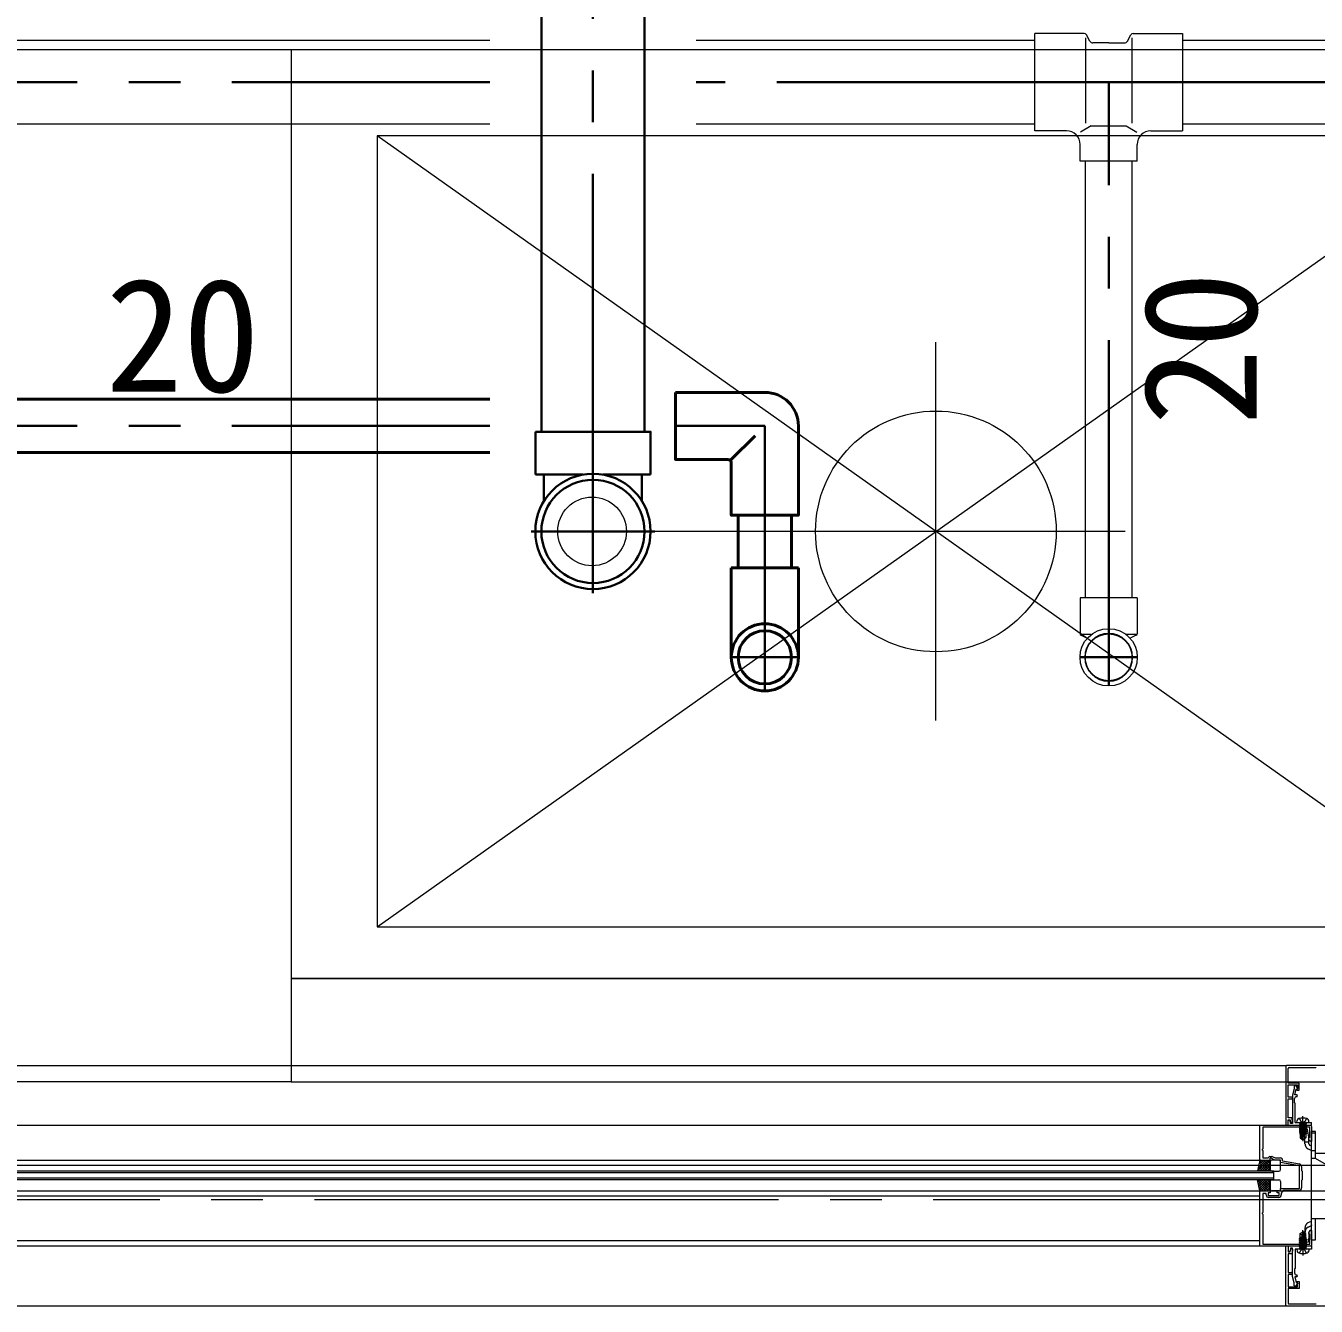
# Model space of a CAD drawing. Units: millimetres at full size, sheet at 1:30. Extents: x -16828 to 149130, y 47892 to 100313.
# Drawn here: x 15017 to 15768, y 55759 to 56503 of the extents above; entities that cross this region are included whole.
import ezdxf
from ezdxf.enums import TextEntityAlignment as Align

# ---------------------------------------------------------------- set-up
doc = ezdxf.new("R2010")
doc.units = ezdxf.units.MM
doc.header["$LTSCALE"] = 30
for name, pattern in [('CHAIN1', [8, 5, -1, 1, -1]), ('CHAIN2', [12, 9, -1, 1, -1]), ('DASHED3', [4, 3, -1]), ('DOUBLE_CHAIN1', [8.8, 5, -1, 0.6, -0.6, 0.6, -1])]:
    doc.linetypes.add(name, pattern=pattern)
for name, color, linetype, lineweight in [('0-1', 7, 'Continuous', 15), ('2-2_間仕切り芯', 7, 'DOUBLE_CHAIN1', 15), ('2-A_建具', 7, 'Continuous', 15), ('3-0_AIHO08-壁芯', 7, 'CHAIN2', 15), ('3-1_AIHO57-排水立上げ', 7, 'Continuous', 15), ('3-2_AIHO56-排水接続', 7, 'Continuous', 15), ('3-4_AIHO30-厨房機器', 7, 'Continuous', 15), ('3-7_AIHO47-厨房機器アウトライン', 7, 'Continuous', 15), ('3-8_AIHO30-厨房機器LL', 7, 'Continuous', 15), ('9-9_配管－汚水１：硬質塩ビ管（ＤＶ）', 2, 'Continuous', 30), ('9-A_配管－給水３：ＶＬＰ(ＶＤ)', 5, 'Continuous', 40), ('9-B_配管－給湯１２：ＨＴＬＰ（ＵＸ）', 3, 'Continuous', 20)]:
    doc.layers.add(name, color=color, linetype=linetype, lineweight=lineweight)
doc.styles.add('ＭＳ ゴシック', font='')
doc.styles.get('ＭＳ ゴシック').set_extended_font_data('MS Gothic')

msp = doc.modelspace()

# ---------------------------------------------------------------- linework, layer by layer
at = {"layer": '0-1'}
msp.add_line((5909.96, 55840.86), (15964.96, 55840.86), dxfattribs=at)
at = {"layer": '2-2_間仕切り芯'}
msp.add_line((7484.21, 55825.86), (19645.21, 55825.86), dxfattribs=at)
at = {"layer": '2-A_建具'}
for p, q in [((12719.96, 55898.86), (15749.96, 55898.86)), ((15749.96, 55898.36), (15749.96, 55863.86)), ((15759.96, 55864.5), (15759.96, 55869.41)), ((15764.96, 55863.86), (12704.96, 55863.86)), ((15734.96, 55844.06), (15734.96, 55863.86)), ((15755.36, 55865.66), (15764.96, 55865.66)), ((15756.46, 55865.66), (15756.56, 55866.78)), ((15757.98, 55864.96), (15761.94, 55864.96)), ((15757.98, 55864.96), (15757.98, 55864.87)), ((15761.94, 55864.17), (15757.98, 55864.87)), ((15757.98, 55864.87), (15758.36, 55864.65)), ((15757.98, 55864.35), (15758.36, 55864.57)), ((15757.98, 55864.35), (15757.98, 55864.17)), ((15761.94, 55863.47), (15757.98, 55864.17)), ((15757.98, 55864.17), (15758.36, 55863.95)), ((15757.98, 55863.65), (15758.36, 55863.87)), ((15757.98, 55862.95), (15758.36, 55863.17)), ((15757.98, 55862.95), (15757.98, 55862.77)), ((15757.98, 55862.95), (15761.94, 55862.25)), ((15757.98, 55862.77), (15758.36, 55862.55)), ((15761.94, 55862.07), (15757.98, 55862.77)), ((15757.98, 55862.25), (15758.36, 55862.47)), ((15757.98, 55862.25), (15761.94, 55861.55)), ((15757.98, 55862.25), (15757.98, 55862.07)), ((15757.98, 55862.07), (15758.36, 55861.85)), ((15761.94, 55861.37), (15757.98, 55862.07)), ((15757.98, 55861.55), (15758.36, 55861.77)), ((15757.98, 55861.55), (15761.94, 55860.85)), ((15757.98, 55861.55), (15757.98, 55861.37)), ((15757.98, 55861.37), (15758.36, 55861.15)), ((15761.94, 55860.67), (15757.98, 55861.37)), ((15757.98, 55860.85), (15758.36, 55861.07)), ((15757.98, 55860.85), (15761.94, 55860.15)), ((15757.98, 55860.85), (15757.98, 55860.67)), ((15757.98, 55860.67), (15758.36, 55860.45)), ((15761.94, 55859.97), (15757.98, 55860.67)), ((15758.23, 55865.16), (15758.23, 55864.96)), ((15758.36, 55864.65), (15761.56, 55863.95)), ((15758.36, 55864.57), (15758.36, 55864.65)), ((15761.56, 55863.87), (15758.36, 55864.57)), ((15758.36, 55863.95), (15761.56, 55863.25)), ((15758.36, 55863.87), (15758.36, 55863.95)), ((15758.36, 55863.17), (15758.36, 55863.25)), ((15761.56, 55862.47), (15758.36, 55863.17)), ((15758.36, 55862.55), (15761.56, 55861.85)), ((15758.36, 55862.47), (15758.36, 55862.55)), ((15761.56, 55861.77), (15758.36, 55862.47)), ((15758.36, 55861.85), (15761.56, 55861.15)), ((15758.36, 55861.77), (15758.36, 55861.85)), ((15761.56, 55861.07), (15758.36, 55861.77)), ((15758.36, 55861.15), (15761.56, 55860.45)), ((15758.36, 55861.07), (15758.36, 55861.15)), ((15761.56, 55860.37), (15758.36, 55861.07)), ((15759.96, 55862.3), (15759.96, 55863.5)), ((15759.96, 55861.3), (15759.96, 55854.73)), ((15760.16, 55864.96), (15761.56, 55864.65)), ((15762.64, 55861.73), (15760.37, 55861.33)), ((15761.94, 55864.87), (15761.56, 55864.65)), ((15761.56, 55864.57), (15761.56, 55864.65)), ((15761.94, 55864.17), (15761.56, 55863.95)), ((15761.56, 55863.87), (15761.56, 55863.95)), ((15761.94, 55863.47), (15761.56, 55863.25)), ((15761.56, 55863.17), (15761.56, 55863.25)), ((15761.94, 55862.77), (15761.56, 55862.55)), ((15761.56, 55862.47), (15761.56, 55862.55)), ((15761.94, 55862.25), (15761.56, 55862.47)), ((15761.94, 55862.07), (15761.56, 55861.85)), ((15761.56, 55861.77), (15761.56, 55861.85)), ((15761.94, 55861.55), (15761.56, 55861.77)), ((15761.94, 55861.37), (15761.56, 55861.15)), ((15761.56, 55861.07), (15761.56, 55861.15)), ((15761.94, 55860.85), (15761.56, 55861.07)), ((15761.94, 55860.67), (15761.56, 55860.45)), ((15761.69, 55865.16), (15761.69, 55864.96)), ((15761.94, 55863.65), (15761.94, 55863.47)), ((15761.94, 55862.25), (15761.94, 55862.07)), ((15761.94, 55861.55), (15761.94, 55861.37)), ((15761.94, 55860.85), (15761.94, 55860.67)), ((15763.46, 55865.66), (15763.36, 55866.78)), ((15764.96, 55863.86), (15764.96, 55865.66)), ((15757.98, 55860.15), (15758.36, 55860.37)), ((15757.98, 55860.15), (15758.61, 55860.04)), ((15757.98, 55860.15), (15757.98, 55859.97)), ((15758.61, 55859.86), (15757.98, 55859.97)), ((15758.31, 55858.96), (15758.61, 55858.96)), ((15758.31, 55856.67), (15759.81, 55855.66)), ((15758.36, 55860.45), (15761.56, 55859.75)), ((15758.36, 55860.37), (15758.36, 55860.45)), ((15761.56, 55859.67), (15758.36, 55860.37)), ((15758.36, 55858.96), (15758.36, 55859.75)), ((15758.61, 55856.87), (15759.81, 55856.02)), ((15759.96, 55857.17), (15759.1, 55860.07)), ((15759.14, 55859.94), (15761.94, 55859.45)), ((15761.94, 55859.27), (15759.19, 55859.76)), ((15759.25, 55859.56), (15761.56, 55859.05)), ((15759.43, 55858.96), (15761.61, 55858.96)), ((15759.81, 55856.02), (15759.81, 55855.66)), ((15759.81, 55855.66), (15760.11, 55855.66)), ((15759.96, 55857.17), (15760.11, 55855.66)), ((15761.61, 55856.67), (15760.11, 55855.66)), ((15760.66, 55857.56), (15761.61, 55856.75)), ((15761.56, 55860.37), (15761.56, 55860.45)), ((15761.94, 55860.15), (15761.56, 55860.37)), ((15761.94, 55859.97), (15761.56, 55859.75)), ((15761.56, 55859.67), (15761.56, 55859.75)), ((15761.94, 55859.45), (15761.56, 55859.67)), ((15761.94, 55859.27), (15761.56, 55859.05)), ((15761.56, 55858.97), (15761.56, 55859.05)), ((15761.61, 55858.96), (15761.61, 55856.67)), ((15761.94, 55860.15), (15761.94, 55859.97)), ((15761.94, 55859.45), (15761.94, 55859.27)), ((15763.63, 55856.86), (15763.66, 55856.86)), ((15764.96, 55855.34), (15764.96, 55854.63)), ((15767.26, 55851.86), (15767.26, 55859.46)), ((15740.8, 55845.86), (15741.93, 55845.86)), ((14246.46, 55843.86), (15740.96, 55843.86)), ((15734.96, 55843.86), (15733.46, 55837.36)), ((15739.72, 55843.86), (15733.53, 55837.68)), ((15735.29, 55837.36), (15733.8, 55838.85)), ((15738.3, 55843.86), (15733.96, 55839.51)), ((15736.7, 55837.36), (15734.07, 55840)), ((15738.12, 55837.36), (15734.33, 55841.14)), ((15736.89, 55843.86), (15734.38, 55841.35)), ((15739.53, 55837.36), (15734.6, 55842.29)), ((15740.96, 55843.69), (15734.63, 55837.36)), ((15735.47, 55843.86), (15734.81, 55843.19)), ((15740.95, 55837.36), (15734.86, 55843.44)), ((15740.96, 55838.76), (15735.86, 55843.86)), ((15740.96, 55842.28), (15736.05, 55837.36)), ((15740.96, 55840.17), (15737.27, 55843.86)), ((15740.96, 55840.86), (15737.46, 55837.36)), ((15740.96, 55841.59), (15738.69, 55843.86)), ((15740.96, 55839.45), (15738.87, 55837.36)), ((15740.96, 55843), (15740.1, 55843.86)), ((15740.96, 55838.03), (15740.29, 55837.36)), ((15740.96, 55837.36), (15740.96, 55844.86)), ((15740.96, 55842.86), (15740.96, 55838.36)), ((15745.96, 55843.86), (15741.96, 55843.86)), ((15746.96, 55838.36), (15746.96, 55842.86)), ((15748.15, 55843.37), (15757.92, 55841.65)), ((15764.96, 55844.56), (15764.96, 55844.86)), ((15742.96, 55837.36), (14244.46, 55837.36)), ((15742.96, 55836.36), (14244.46, 55836.36)), ((15742.96, 55833.36), (14244.46, 55833.36)), ((15742.96, 55832.36), (14244.46, 55832.36)), ((15734.96, 55825.86), (15733.46, 55832.36)), ((15739.72, 55825.86), (15733.53, 55832.05)), ((15733.87, 55837.36), (15733.54, 55837.7)), ((15733.87, 55832.36), (15733.54, 55832.02)), ((15735.29, 55832.36), (15733.8, 55830.88)), ((15736.7, 55832.36), (15734.07, 55829.73)), ((15738.12, 55832.36), (15734.33, 55828.58)), ((15739.53, 55832.36), (15734.6, 55827.43)), ((15740.96, 55826.03), (15734.63, 55832.36)), ((15740.95, 55832.36), (15734.86, 55826.28)), ((15740.96, 55830.96), (15735.86, 55825.86)), ((15740.96, 55827.45), (15736.05, 55832.36)), ((15740.96, 55828.86), (15737.46, 55832.36)), ((15740.96, 55830.28), (15738.87, 55832.36)), ((15740.96, 55831.69), (15740.29, 55832.36)), ((15740.96, 55832.36), (15740.96, 55824.86)), ((15740.96, 55826.86), (15740.96, 55831.36)), ((15741.96, 55837.36), (15745.96, 55837.36)), ((15741.96, 55832.36), (15745.96, 55832.36)), ((15742.96, 55832.36), (15742.96, 55837.36)), ((15746.96, 55831.36), (15746.96, 55826.86)), ((14246.46, 55825.86), (15740.96, 55825.86)), ((15738.3, 55825.86), (15733.96, 55830.21)), ((15736.89, 55825.86), (15734.38, 55828.37)), ((15735.47, 55825.86), (15734.81, 55826.53)), ((15734.96, 55793.86), (15734.96, 55825.66)), ((15740.96, 55829.55), (15737.27, 55825.86)), ((15740.96, 55828.13), (15738.69, 55825.86)), ((15740.96, 55826.72), (15740.1, 55825.86)), ((15745.96, 55825.86), (15741.96, 55825.86)), ((15734.96, 55822.86), (14252.46, 55822.86)), ((15745.86, 55822.06), (15740.06, 55822.06)), ((15758.31, 55801.05), (15759.81, 55802.06)), ((15758.31, 55798.76), (15758.31, 55801.05)), ((15759.26, 55800.16), (15758.31, 55800.97)), ((15759.96, 55800.55), (15759.81, 55802.06)), ((15760.11, 55802.06), (15759.81, 55802.06)), ((15759.96, 55796.42), (15759.96, 55802.99)), ((15759.96, 55800.55), (15760.82, 55797.65)), ((15761.61, 55801.05), (15760.11, 55802.06)), ((15760.11, 55801.7), (15760.11, 55802.06)), ((15761.31, 55800.86), (15760.11, 55801.7)), ((15763.66, 55800.86), (15763.63, 55800.86)), ((15764.96, 55806.16), (15764.96, 55805.86)), ((12704.96, 55793.86), (15764.96, 55793.86)), ((15734.96, 55796.86), (14252.46, 55796.86)), ((15749.96, 55759.36), (15749.96, 55793.86)), ((15757.98, 55798.45), (15758.36, 55798.67)), ((15757.98, 55798.27), (15757.98, 55798.45)), ((15757.98, 55798.45), (15760.73, 55797.96)), ((15757.98, 55798.27), (15758.36, 55798.05)), ((15760.78, 55797.78), (15757.98, 55798.27)), ((15757.98, 55797.75), (15758.36, 55797.97)), ((15757.98, 55797.57), (15757.98, 55797.75)), ((15757.98, 55797.75), (15761.94, 55797.05)), ((15757.98, 55797.57), (15758.36, 55797.35)), ((15761.94, 55796.87), (15757.98, 55797.57)), ((15757.98, 55797.05), (15758.36, 55797.27)), ((15757.98, 55796.87), (15757.98, 55797.05)), ((15757.98, 55797.05), (15761.94, 55796.35)), ((15757.98, 55796.87), (15758.36, 55796.65)), ((15761.94, 55796.17), (15757.98, 55796.87)), ((15757.98, 55796.35), (15758.36, 55796.57)), ((15757.98, 55796.17), (15757.98, 55796.35)), ((15757.98, 55796.35), (15761.94, 55795.65)), ((15757.98, 55796.17), (15758.36, 55795.95)), ((15761.94, 55795.47), (15757.98, 55796.17)), ((15757.98, 55795.65), (15758.36, 55795.87)), ((15757.98, 55795.47), (15757.98, 55795.65)), ((15757.98, 55795.65), (15761.94, 55794.95)), ((15757.98, 55795.47), (15758.36, 55795.25)), ((15761.94, 55794.77), (15757.98, 55795.47)), ((15757.98, 55794.95), (15758.36, 55795.17)), ((15757.98, 55794.25), (15758.36, 55794.47)), ((15757.98, 55794.25), (15761.94, 55793.55)), ((15757.98, 55794.07), (15757.98, 55794.25)), ((15757.98, 55793.55), (15758.36, 55793.77)), ((15757.98, 55793.55), (15761.94, 55792.85)), ((15757.98, 55792.85), (15758.36, 55793.07)), ((15760.49, 55798.76), (15758.31, 55798.76)), ((15758.36, 55798.75), (15758.36, 55798.67)), ((15760.67, 55798.16), (15758.36, 55798.67)), ((15758.36, 55798.05), (15758.36, 55797.97)), ((15758.36, 55798.05), (15761.56, 55797.35)), ((15761.56, 55797.27), (15758.36, 55797.97)), ((15758.36, 55797.35), (15758.36, 55797.27)), ((15758.36, 55797.35), (15761.56, 55796.65)), ((15761.56, 55796.57), (15758.36, 55797.27)), ((15758.36, 55796.65), (15758.36, 55796.57)), ((15758.36, 55796.65), (15761.56, 55795.95)), ((15761.56, 55795.87), (15758.36, 55796.57)), ((15758.36, 55795.95), (15758.36, 55795.87)), ((15758.36, 55795.95), (15761.56, 55795.25)), ((15761.56, 55795.17), (15758.36, 55795.87)), ((15758.36, 55795.25), (15758.36, 55795.17)), ((15758.36, 55795.25), (15761.56, 55794.55)), ((15758.36, 55794.55), (15758.36, 55794.47)), ((15761.56, 55793.77), (15758.36, 55794.47)), ((15758.36, 55793.85), (15761.56, 55793.15)), ((15758.36, 55793.85), (15758.36, 55793.77)), ((15761.56, 55793.07), (15758.36, 55793.77)), ((15758.36, 55793.15), (15758.36, 55793.07)), ((15759.76, 55792.76), (15758.36, 55793.07)), ((15759.96, 55795.42), (15759.96, 55794.22)), ((15759.96, 55793.22), (15759.96, 55788.31)), ((15761.61, 55798.76), (15761.31, 55798.76)), ((15761.31, 55797.86), (15761.94, 55797.75)), ((15761.94, 55797.57), (15761.31, 55797.68)), ((15761.56, 55798.76), (15761.56, 55797.97)), ((15761.94, 55797.57), (15761.56, 55797.35)), ((15761.56, 55797.35), (15761.56, 55797.27)), ((15761.94, 55797.05), (15761.56, 55797.27)), ((15761.94, 55796.87), (15761.56, 55796.65)), ((15761.56, 55796.65), (15761.56, 55796.57)), ((15761.94, 55796.35), (15761.56, 55796.57)), ((15761.94, 55796.17), (15761.56, 55795.95)), ((15761.56, 55795.95), (15761.56, 55795.87)), ((15761.94, 55795.65), (15761.56, 55795.87)), ((15761.94, 55795.47), (15761.56, 55795.25)), ((15761.56, 55795.25), (15761.56, 55795.17)), ((15761.94, 55794.95), (15761.56, 55795.17)), ((15761.94, 55794.77), (15761.56, 55794.55)), ((15761.56, 55794.55), (15761.56, 55794.47)), ((15761.94, 55794.07), (15761.56, 55793.85)), ((15761.56, 55793.85), (15761.56, 55793.77)), ((15761.94, 55793.55), (15761.56, 55793.77)), ((15761.94, 55793.37), (15761.56, 55793.15)), ((15761.56, 55793.15), (15761.56, 55793.07)), ((15761.94, 55792.85), (15761.56, 55793.07)), ((15761.94, 55797.57), (15761.94, 55797.75)), ((15761.94, 55796.87), (15761.94, 55797.05)), ((15761.94, 55796.17), (15761.94, 55796.35)), ((15761.94, 55795.47), (15761.94, 55795.65)), ((15761.94, 55794.77), (15761.94, 55794.95)), ((15761.94, 55793.37), (15761.94, 55793.55)), ((15764.96, 55793.86), (15764.96, 55792.06)), ((15764.96, 55792.06), (15755.36, 55792.06)), ((15756.46, 55792.06), (15756.56, 55790.94)), ((15761.94, 55792.76), (15757.98, 55792.76)), ((15758.23, 55792.56), (15758.23, 55792.76)), ((15761.69, 55792.56), (15761.69, 55792.76)), ((15761.94, 55792.76), (15761.94, 55792.85)), ((15763.46, 55792.06), (15763.36, 55790.94)), ((15749.96, 55758.86), (12719.96, 55758.86))]:
    msp.add_line(p, q, dxfattribs=at)
at = {"layer": '2-A_建具', "linetype": 'DASHED3'}
for p, q in [((15761.16, 55856.86), (15760.37, 55861.33)), ((15763.46, 55857.06), (15762.64, 55861.73)), ((15761.16, 55853.26), (15761.16, 55856.86)), ((15761.16, 55854.34), (15763.46, 55854.34)), ((15763.46, 55853.26), (15763.46, 55857.06)), ((15764.96, 55854.51), (15763.46, 55855.22)), ((15764.96, 55797.36), (15764.96, 55860.36)), ((15767.26, 55860.36), (15764.96, 55860.36)), ((15767.26, 55859.46), (15764.96, 55859.46)), ((15767.26, 55844.71), (15767.26, 55860.36)), ((15763.07, 55850.27), (15764.96, 55849.39)), ((15764.96, 55851.93), (15764.04, 55852.36)), ((15767.26, 55849.22), (15764.96, 55849.22)), ((15767.26, 55847.86), (15777.76, 55847.86)), ((15763.07, 55807.45), (15764.96, 55808.33)), ((15764.96, 55809.86), (15777.76, 55809.86)), ((15767.26, 55797.36), (15767.26, 55809.86)), ((15761.16, 55804.46), (15761.16, 55801.92)), ((15761.16, 55801.87), (15761.16, 55799.1)), ((15763.05, 55804.85), (15764.96, 55805.76)), ((15763.46, 55801.87), (15763.46, 55798.9)), ((15764.96, 55803.21), (15764.03, 55802.77)), ((15761.16, 55799.1), (15760.68, 55796.39)), ((15760.68, 55796.39), (15762.95, 55795.99)), ((15760.93, 55797.8), (15763.2, 55797.4)), ((15763.46, 55798.9), (15762.95, 55795.99)), ((15764.96, 55797.36), (15767.26, 55797.36))]:
    msp.add_line(p, q, dxfattribs=at)
at = {"layer": '2-A_建具'}
for points in [[(15774.46, 55898.86), (15750.46, 55898.86), (15749.96, 55898.36)], [(15753.36, 55880.36), (15751.36, 55880.36), (15751.36, 55887.56), (15756.76, 55887.56), (15756.76, 55885.53), (15756.36, 55884.96), (15756.36, 55884.46), (15757.76, 55884.46), (15757.76, 55888.56), (15751.36, 55888.56), (15751.36, 55897.06)], [(15751.86, 55897.56), (15767.44, 55897.56), (15767.67, 55897.45)], [(15754.86, 55887.06), (15754.86, 55885.3), (15753.86, 55881.56), (15753.86, 55874.32), (15753.98, 55874.14), (15753.98, 55873.59), (15753.86, 55873.4), (15753.86, 55865.06), (15752.73, 55865.06), (15752.45, 55866.65)], [(15756.26, 55881.76), (15755.15, 55881.76), (15756.06, 55885.14), (15756.92, 55885.37), (15755.79, 55887.31), (15754.86, 55887.06)], [(15753.86, 55865.8), (15753.63, 55868.36), (15751.36, 55868.36), (15751.36, 55879.36), (15753.36, 55879.36)], [(15755.36, 55865.66), (15755.36, 55876.86), (15755.06, 55877.16), (15755.06, 55879.56)], [(15757.91, 55868.02), (15758.81, 55866.21), (15759.96, 55865.6)], [(15762.01, 55868.02), (15761.1, 55866.21), (15759.96, 55865.6)], [(15763.96, 55857.16), (15763.96, 55862.86), (15736.56, 55862.86), (15736.56, 55850.32)], [(15751.46, 55863.86), (15751.46, 55867.26), (15752.59, 55867.26), (15752.87, 55865.67)], [(15757.98, 55864.35), (15761.94, 55863.65), (15761.56, 55863.87)], [(15757.98, 55863.65), (15761.94, 55862.95), (15761.94, 55862.77), (15757.98, 55863.47)], [(15757.98, 55863.65), (15757.98, 55863.47), (15758.36, 55863.25), (15761.56, 55862.55)], [(15761.94, 55862.95), (15761.56, 55863.17), (15758.36, 55863.87)], [(15758.47, 55864.96), (15761.94, 55864.35), (15761.94, 55864.17)], [(15760.42, 55865.66), (15760.23, 55865.54), (15759.68, 55865.54), (15759.5, 55865.66)], [(15761.94, 55864.35), (15761.56, 55864.57), (15759.76, 55864.96)], [(15761.94, 55864.96), (15761.94, 55864.87), (15761.45, 55864.96)], [(15764.96, 55863.36), (15764.96, 55854.86), (15763.96, 55854.86), (15763.33, 55855.95), (15763.33, 55856.56)], [(15757.98, 55859.97), (15758.36, 55859.75), (15758.61, 55859.7)], [(15758.31, 55858.96), (15758.31, 55856.67), (15758.61, 55856.87)], [(15759.81, 55856.02), (15758.61, 55860.01), (15758.61, 55856.87)], [(15759.96, 55857.06), (15760.66, 55857.56), (15760.8, 55858.96)], [(15736.56, 55849.4), (15736.56, 55845.06), (15739.76, 55845.06), (15739.93, 55845.36)], [(15742.36, 55845.77), (15743.87, 55845.06), (15746.66, 55845.06)], [(15740.96, 55824.86), (15739.76, 55824.86), (15739.76, 55823.26), (15746.16, 55823.26), (15746.16, 55824.86), (15744.96, 55824.86), (15744.96, 55825.86), (15746.96, 55825.86), (15746.96, 55827.36), (15757.96, 55827.36), (15757.96, 55840.42)], [(15757.96, 55840.42), (15746.96, 55842.36), (15746.96, 55843.86), (15743.6, 55843.86), (15741.46, 55844.86), (15740.96, 55844.86)], [(15759.16, 55840.17), (15759.16, 55837.76), (15759.56, 55837.36), (15759.56, 55832.36), (15759.16, 55831.96), (15759.16, 55827.66)], [(15738.56, 55823.56), (15738.56, 55824.36), (15736.56, 55824.36), (15736.56, 55813.32)], [(15757.66, 55826.16), (15748.46, 55826.16), (15747.36, 55824.59), (15747.36, 55823.56)], [(15736.56, 55812.4), (15736.56, 55794.86), (15763.96, 55794.86), (15763.96, 55800.56)], [(15759.96, 55800.66), (15759.26, 55800.16), (15759.12, 55798.76)], [(15760.11, 55801.7), (15761.31, 55797.71), (15761.31, 55800.86)], [(15761.61, 55798.76), (15761.61, 55801.05), (15761.31, 55800.86)], [(15763.33, 55801.16), (15763.33, 55801.77), (15763.96, 55802.86), (15764.96, 55802.86), (15764.96, 55794.36)], [(15751.46, 55793.86), (15751.46, 55790.46), (15752.59, 55790.46), (15752.87, 55792.05)], [(15761.94, 55794.07), (15757.98, 55794.77), (15757.98, 55794.95), (15761.94, 55794.25)], [(15757.98, 55794.77), (15758.36, 55794.55), (15761.56, 55793.85)], [(15761.94, 55793.37), (15757.98, 55794.07), (15758.36, 55793.85)], [(15761.45, 55792.76), (15757.98, 55793.37), (15757.98, 55793.55)], [(15757.98, 55793.37), (15758.36, 55793.15), (15760.16, 55792.76)], [(15761.94, 55794.07), (15761.94, 55794.25), (15761.56, 55794.47), (15758.36, 55795.17)], [(15761.94, 55797.75), (15761.56, 55797.97), (15761.31, 55798.02)], [(15753.86, 55791.92), (15753.63, 55789.36), (15751.36, 55789.36), (15751.36, 55778.36), (15753.36, 55778.36)], [(15754.86, 55770.66), (15754.86, 55772.43), (15753.86, 55776.16), (15753.86, 55783.4), (15753.98, 55783.59), (15753.98, 55784.14), (15753.86, 55784.32), (15753.86, 55792.66), (15752.73, 55792.66), (15752.45, 55791.07)], [(15755.36, 55792.06), (15755.36, 55780.86), (15755.06, 55780.56), (15755.06, 55778.16)], [(15757.91, 55789.7), (15758.81, 55791.51), (15759.96, 55792.12)], [(15757.98, 55792.76), (15757.98, 55792.85), (15758.47, 55792.76)], [(15760.42, 55792.06), (15760.23, 55792.18), (15759.68, 55792.18), (15759.5, 55792.06)], [(15762.01, 55789.7), (15761.1, 55791.51), (15759.96, 55792.12)], [(15753.36, 55777.36), (15751.36, 55777.36), (15751.36, 55770.16), (15756.76, 55770.16), (15756.76, 55772.2), (15756.36, 55772.76), (15756.36, 55773.26), (15757.76, 55773.26), (15757.76, 55769.16), (15751.36, 55769.16), (15751.36, 55760.66)], [(15756.26, 55775.96), (15755.15, 55775.96), (15756.06, 55772.58), (15756.92, 55772.35), (15755.79, 55770.41), (15754.86, 55770.66)], [(15774.46, 55758.86), (15750.46, 55758.86), (15749.96, 55759.36)], [(15751.86, 55760.16), (15767.44, 55760.16), (15767.67, 55760.28)]]:
    msp.add_lwpolyline(points, dxfattribs=at)
at = {"layer": '2-A_建具', "linetype": 'DASHED3'}
msp.add_lwpolyline([(15778.76, 55838.07), (15767.26, 55844.71), (15764.96, 55844.71)], dxfattribs=at)
at = {"layer": '2-A_建具'}
for centre, radius, start, end in [((15751.86, 55897.06), 0.5, 90.00001, 179.99999), ((15753.36, 55879.86), 0.5, 269.99999, 90.00001), ((15756.26, 55879.56), 1.2, 90.00001, 179.99999), ((15756.26, 55881.26), 0.5, 269.99999, 90.00001), ((15759.96, 55859.26), 9, 74.11915, 105.88085), ((15751.96, 55866.56), 0.5, 9.99999, 180), ((15753.36, 55865.76), 0.5, 190.00001, 5), ((15757.85, 55866.67), 1.3, 105.88085, 175), ((15757.73, 55865.16), 0.5, 0, 90), ((15762.19, 55865.16), 0.5, 90, 180), ((15762.07, 55866.67), 1.3, 5, 74.11915), ((15764.46, 55863.36), 0.5, 0, 90), ((15758.86, 55860.01), 0.248, 12.80904, 180), ((15763.63, 55856.56), 0.3, 90, 180), ((15763.66, 55857.16), 0.3, 270, 0), ((15736.56, 55849.86), 0.3, 113.57818, 246.42182), ((15736.36, 55850.32), 0.2, 293.57818, 0), ((15736.36, 55849.4), 0.2, 0, 66.42182), ((15740.8, 55844.86), 1, 90, 150), ((15741.93, 55844.86), 1, 65, 90), ((15735.16, 55844.06), 0.2, 180, 270), ((15741.96, 55842.86), 1, 90.0001, 180.0001), ((15741.96, 55838.36), 1, 180.0001, 270.0001), ((15745.96, 55842.86), 1, 0.0001, 90.0001), ((15745.96, 55838.36), 1, 270.0001, 0.0001), ((15746.66, 55843.56), 1.5, 352.68721, 90), ((15757.66, 55840.17), 1.5, 0, 80), ((15741.96, 55831.36), 1, 89.9999, 179.9999), ((15745.96, 55831.36), 1, 359.9999, 89.9999), ((15735.16, 55825.66), 0.2, 90, 180), ((15740.06, 55823.56), 1.5, 180, 270), ((15741.96, 55826.86), 1, 179.9999, 269.9999), ((15745.86, 55823.56), 1.5, 270, 0), ((15745.96, 55826.86), 1, 269.9999, 359.9999), ((15757.66, 55827.66), 1.5, 270, 0), ((15736.56, 55812.86), 0.3, 113.57818, 246.42182), ((15736.36, 55813.32), 0.2, 293.57818, 0), ((15736.36, 55812.4), 0.2, 0, 66.42182), ((15763.63, 55801.16), 0.3, 180, 270), ((15763.66, 55800.56), 0.3, 0, 90), ((15761.06, 55797.71), 0.248, 192.80904, 0), ((15764.46, 55794.36), 0.5, 270, 0), ((15751.96, 55791.16), 0.5, 180, 350.00001), ((15753.36, 55791.96), 0.5, 355, 169.99999), ((15757.85, 55791.05), 1.3, 185, 254.11915), ((15759.96, 55798.46), 9, 254.11915, 285.88085), ((15757.73, 55792.56), 0.5, 270, 0), ((15762.19, 55792.56), 0.5, 180, 270), ((15762.07, 55791.05), 1.3, 285.88085, 355), ((15753.36, 55777.86), 0.5, 269.99999, 90.00001), ((15756.26, 55778.16), 1.2, 180.00001, 269.99999), ((15756.26, 55776.46), 0.5, 269.99999, 90.00001), ((15751.86, 55760.66), 0.5, 180.00001, 269.99999)]:
    msp.add_arc(centre, radius, start, end, dxfattribs=at)
at = {"layer": '2-A_建具', "linetype": 'DASHED3'}
for centre, radius, start, end in [((15764.46, 55853.26), 3.3, 180, 245), ((15764.46, 55853.26), 1, 180, 245), ((15764.46, 55804.46), 3.3, 115, 180), ((15764.46, 55801.87), 3.3, 115.33088, 180), ((15764.46, 55801.87), 1, 115.33088, 180)]:
    msp.add_arc(centre, radius, start, end, dxfattribs=at)
at = {"layer": '3-0_AIHO08-壁芯'}
msp.add_line((7984.96, 55820.86), (17809.96, 55820.86), dxfattribs=at)
at = {"layer": '3-1_AIHO57-排水立上げ'}
msp.add_line((15476.46, 56209.36), (15366.46, 56209.36), dxfattribs=at)
msp.add_circle((15346.46, 56209.36), 20, dxfattribs=at)
at = {"layer": '3-2_AIHO56-排水接続'}
for p, q in [((15546.46, 56099.36), (15546.46, 56319.36)), ((15656.46, 56209.36), (15436.46, 56209.36))]:
    msp.add_line(p, q, dxfattribs=at)
msp.add_circle((15546.46, 56209.36), 70, dxfattribs=at)
at = {"layer": '3-4_AIHO30-厨房機器'}
for p, q in [((15171.46, 56489.36), (13971.46, 56489.36)), ((15171.46, 56489.36), (15171.46, 55889.36)), ((15171.46, 55889.36), (13971.46, 55889.36))]:
    msp.add_line(p, q, dxfattribs=at)
msp.add_lwpolyline([(15921.46, 56489.36), (15171.46, 56489.36), (15171.46, 55889.36), (15921.46, 55889.36)], close=True, dxfattribs=at)
at = {"layer": '3-7_AIHO47-厨房機器アウトライン'}
msp.add_line((15921.46, 55949.36), (15171.46, 55949.36), dxfattribs=at)
for points in [[(15921.46, 56489.36), (15171.46, 56489.36), (15171.46, 55889.36), (15921.46, 55889.36)], [(15871.46, 56439.36), (15221.46, 56439.36), (15221.46, 55979.36), (15871.46, 55979.36)]]:
    msp.add_lwpolyline(points, close=True, dxfattribs=at)
at = {"layer": '3-8_AIHO30-厨房機器LL'}
for p, q in [((15221.46, 55979.36), (15871.46, 56439.36)), ((15871.46, 55979.36), (15221.46, 56439.36)), ((15171.46, 55949.36), (15921.46, 55949.36))]:
    msp.add_line(p, q, dxfattribs=at)
msp.add_lwpolyline([(15221.46, 56439.36), (15221.46, 55979.36), (15871.46, 55979.36), (15871.46, 56439.36)], close=True, dxfattribs=at)
at = {"layer": '9-9_配管－汚水１：硬質塩ビ管（ＤＶ）'}
for p, q in [((15316.96, 56766.59), (15316.96, 56267.36)), ((15376.96, 56267.36), (15376.96, 56766.59)), ((15313.46, 56242.36), (15313.46, 56267.36)), ((15313.46, 56242.36), (15341.19, 56242.36)), ((15318.46, 56242.36), (15318.46, 56226.97)), ((15380.46, 56242.36), (15352.73, 56242.36)), ((15375.46, 56242.36), (15375.46, 56226.97))]:
    msp.add_line(p, q, dxfattribs=at)
at = {"layer": '9-9_配管－汚水１：硬質塩ビ管（ＤＶ）', "linetype": 'CHAIN1'}
for p, q in [((15346.96, 56267.36), (15346.96, 56766.59)), ((15346.96, 56267.36), (15346.96, 56239.36)), ((15346.96, 56173.36), (15346.96, 56245.36)), ((15310.96, 56209.36), (15382.96, 56209.36))]:
    msp.add_line(p, q, dxfattribs=at)
at = {"layer": '9-9_配管－汚水１：硬質塩ビ管（ＤＶ）'}
msp.add_lwpolyline([(15313.46, 56267.36), (15380.46, 56267.36), (15380.46, 56242.36)], dxfattribs=at)
msp.add_circle((15346.96, 56209.36), 30, dxfattribs=at)
for start, end in [(0, 180), (180, 270), (270, 0)]:
    msp.add_arc((15346.96, 56209.36), 33.5, start, end, dxfattribs=at)
at = {"layer": '9-A_配管－給水３：ＶＬＰ(ＶＤ)'}
for p, q in [((15394.96, 56290.23), (15446.96, 56290.23)), ((15286.96, 56286.23), (14907.83, 56286.23)), ((15427.46, 56251.23), (15441.25, 56265.02)), ((14907.83, 56255.23), (15286.96, 56255.23)), ((15431.46, 56218.73), (15431.46, 56188.15)), ((15462.46, 56188.15), (15462.46, 56218.73)), ((15427.46, 56188.15), (15427.46, 56136.15)), ((15466.46, 56188.15), (15427.46, 56188.15)), ((15466.46, 56188.15), (15466.46, 56136.15))]:
    msp.add_line(p, q, dxfattribs=at)
at = {"layer": '9-A_配管－給水３：ＶＬＰ(ＶＤ)', "color": 2, "linetype": 'CHAIN1', "lineweight": 30}
for p, q in [((15286.96, 56270.73), (14907.83, 56270.73)), ((15394.96, 56270.73), (15446.96, 56270.73)), ((15446.96, 56218.73), (15446.96, 56270.73)), ((15446.96, 56188.15), (15446.96, 56218.73)), ((15446.96, 56188.15), (15446.96, 56151.65)), ((15446.96, 56117.55), (15446.96, 56154.75)), ((15428.36, 56136.15), (15465.56, 56136.15))]:
    msp.add_line(p, q, dxfattribs=at)
at = {"layer": '9-A_配管－給水３：ＶＬＰ(ＶＤ)'}
for points in [[(15425.51, 56251.23), (15394.96, 56251.23), (15394.96, 56290.23)], [(15466.46, 56270.73), (15466.46, 56218.73), (15427.46, 56218.73), (15427.46, 56249.28)]]:
    msp.add_lwpolyline(points, dxfattribs=at)
for radius in [19.5, 15.5]:
    msp.add_circle((15446.96, 56136.15), radius, dxfattribs=at)
for centre, radius in [((15446.96, 56270.73), 19.5), ((15425.51, 56249.28), 1.95)]:
    msp.add_arc(centre, radius, 0, 90, dxfattribs=at)
at = {"layer": '9-B_配管－給湯１２：ＨＴＬＰ（ＵＸ）'}
for p, q in [((15632.77, 56498.84), (15603.96, 56498.84)), ((15603.96, 56442.34), (15603.96, 56498.84)), ((15661.15, 56498.84), (15689.96, 56498.84)), ((15689.96, 56498.84), (15689.96, 56442.34)), ((15286.96, 56494.89), (14901.33, 56494.89)), ((15603.96, 56494.89), (15406.96, 56494.89)), ((15633.54, 56496.38), (15633.54, 56446.75)), ((15636.09, 56494.43), (15634.09, 56498.06)), ((15646.96, 56493.39), (15637.84, 56493.39)), ((15646.96, 56493.39), (15656.08, 56493.39)), ((15657.83, 56494.43), (15659.83, 56498.06)), ((15660.38, 56496.38), (15660.38, 56446.75)), ((15790.73, 56494.89), (15689.96, 56494.89)), ((14901.33, 56446.29), (15286.96, 56446.29)), ((15406.96, 56446.29), (15603.96, 56446.29)), ((15689.96, 56446.29), (15790.73, 56446.29)), ((15622.36, 56442.34), (15603.96, 56442.34)), ((15636.82, 56445.29), (15630.66, 56441.59)), ((15671.56, 56442.34), (15689.96, 56442.34)), ((15630.36, 56424.59), (15630.36, 56434.34)), ((15663.56, 56424.59), (15663.56, 56434.34)), ((15663.56, 56424.59), (15630.36, 56424.59)), ((15633.36, 56424.59), (15633.36, 56170.65)), ((15660.56, 56170.65), (15660.56, 56424.59)), ((15663.61, 56170.65), (15663.61, 56149.89)), ((15636.81, 56149.35), (15630.47, 56149.35)), ((15630.89, 56148.98), (15634.08, 56147.52)), ((15663.45, 56149.35), (15657.11, 56149.35)), ((15663.03, 56148.98), (15659.84, 56147.52))]:
    msp.add_line(p, q, dxfattribs=at)
at = {"layer": '9-B_配管－給湯１２：ＨＴＬＰ（ＵＸ）', "color": 2, "linetype": 'CHAIN1', "lineweight": 30}
for p, q in [((15286.96, 56470.59), (14901.33, 56470.59)), ((15603.96, 56470.59), (15406.96, 56470.59)), ((15603.96, 56470.59), (15646.96, 56470.59)), ((15603.96, 56470.59), (15646.96, 56470.59)), ((15689.96, 56470.59), (15646.96, 56470.59)), ((15646.96, 56424.59), (15646.96, 56470.59)), ((15689.96, 56470.59), (15646.96, 56470.59)), ((15646.96, 56424.59), (15646.96, 56470.59)), ((15689.96, 56470.59), (15790.73, 56470.59)), ((15646.96, 56170.65), (15646.96, 56424.59)), ((15646.96, 56170.65), (15646.96, 56149.75)), ((15646.96, 56170.65), (15646.96, 56136.15)), ((15646.96, 56119.83), (15646.96, 56152.47)), ((15630.64, 56136.15), (15663.28, 56136.15))]:
    msp.add_line(p, q, dxfattribs=at)
at = {"layer": '9-B_配管－給湯１２：ＨＴＬＰ（ＵＸ）'}
for points in [[(15636.82, 56445.29), (15657.1, 56445.29), (15663.26, 56441.59)], [(15663.61, 56170.65), (15630.31, 56170.65), (15630.31, 56149.89)]]:
    msp.add_lwpolyline(points, dxfattribs=at)
for radius in [16.65, 13.6]:
    msp.add_circle((15646.96, 56136.15), radius, dxfattribs=at)
for centre, radius, start, end in [((15632.77, 56497.34), 1.5, 28.83097, 90), ((15661.15, 56497.34), 1.5, 90, 151.16903), ((15637.84, 56495.39), 2, 208.83097, 270), ((15656.08, 56495.39), 2, 270, 331.16903), ((15622.36, 56434.34), 8, 0, 90), ((15671.56, 56434.34), 8, 90, 180), ((15631.31, 56149.89), 1, 180, 245.30844), ((15646.96, 56136.15), 13.9, 90, 270), ((15633.66, 56146.61), 1, 34.52203, 65.30844), ((15646.96, 56136.15), 13.9, 0, 90), ((15660.26, 56146.61), 1, 114.69156, 145.47797), ((15662.61, 56149.89), 1, 294.69156, 0), ((15646.96, 56136.15), 13.9, 270, 0)]:
    msp.add_arc(centre, radius, start, end, dxfattribs=at)

# ---------------------------------------------------------------- texts
at = {"layer": '9-A_配管－給水３：ＶＬＰ(ＶＤ)', "color": 7, "style": 'ＭＳ ゴシック'}
msp.add_text('20', height=65.98, dxfattribs=at).set_placement((15063.45, 56270.73), align=Align.BOTTOM_LEFT)
at = {"layer": '9-B_配管－給湯１２：ＨＴＬＰ（ＵＸ）', "color": 7, "style": 'ＭＳ ゴシック'}
msp.add_text('20', height=65.98, rotation=90, dxfattribs=at).set_placement((15752.85, 56270.86), align=Align.BOTTOM_LEFT)

doc.saveas('drawing.dxf')
